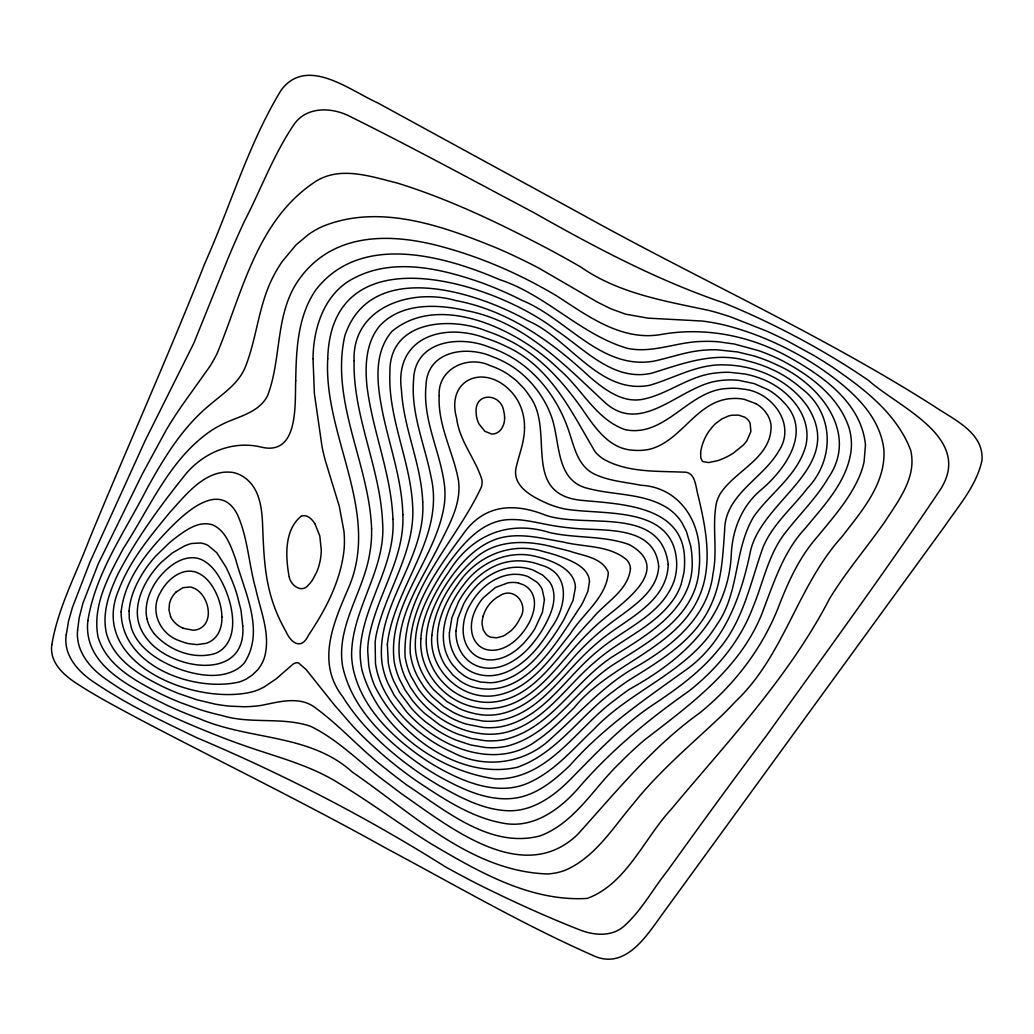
<?xml version="1.0" encoding="UTF-8"?>
<svg xmlns="http://www.w3.org/2000/svg" width="1034" height="1034" viewBox="0 0 1034 1034"><rect width="100%" height="100%" fill="white"/><g stroke="black" fill="none" stroke-linecap="round" stroke-linejoin="round"><path stroke-width="1.5" d="M700.625 453.28L700.845 457.959L702.021 460.608A4.679 4.33 5.7 0 0 703.327 461.72L708.729 462.573L717.467 460.699A62.945 59.3 4.8 0 0 723.309 458.501A69.614 65.711 4.9 0 0 733.235 453.215L743.226 445.137A39.163 36.668 3.3 0 0 746.871 440.704L750.891 431.579L750.128 423.255A13.403 12.486 1 0 0 747.737 419.584A13.726 12.783 1 0 0 744.674 417.167L738.612 415.138L732.124 415.203A24.196 22.477 1.6 0 0 728.388 416.043L721.693 419.041L715.864 423.358A44.953 41.528 1.3 0 0 712.529 426.706L708.872 431.372A56.547 52.088 0.7 0 0 701.996 445.951L701.621 447.321A41.774 38.568 1.9 0 0 700.613 453.28M483.085 616.122L482.115 621.486A27.22 23.756 21.9 0 0 482.09 624.239L483.317 630.003L486.07 634.281A10.689 9.306 22.7 0 0 487.712 635.677A10.379 9.022 22.7 0 0 491.008 637.293L496.798 637.784L502.304 636.362A27.75 24.247 23.3 0 0 505.148 635.005L510.925 630.83A48.171 42.226 24.4 0 0 519.843 618.591C529.55 604.812 514.208 585.683 499.357 596.036A32.325 28.267 21.5 0 0 496.94 597.445L496.178 597.962A42.601 37.185 20.9 0 0 483.201 616.148M176.013 592.055L182.928 587.7L190.049 587.015A13.972 11.542 36.5 0 1 194.095 588.204C200.893 591.345 205.288 598.195 207.252 605.226A33.993 27.918 36.6 0 1 208.209 610.642C208.958 617.414 206.49 625.143 200.105 628.426A19.543 16.079 36.1 0 1 193.28 630.249L183.173 628.297M301.127 516.302C284.143 529.925 285.5 556.809 289.081 576.39M301.463 516.16C307.111 514.014 312.022 519.184 314.75 523.553M504.644 739.556C550.967 728.44 574.116 681.742 612.128 656.965C647.555 634.721 694.706 608.483 692.134 560.04A99.432 89.299 17.1 0 0 690.634 545.745L686.382 531.347L681.833 522.532A48.042 43.402 13.3 0 0 666.788 507.578C643.161 493.128 614.519 495.325 588.54 488.578C554.625 481.068 560.699 440.885 551.096 415.616A97.067 88.834 31.7 0 0 543.328 399.382C534.203 384.183 521.317 371.064 505.639 362.637A92.246 84.542 31.6 0 0 492.391 356.652C466.618 345.266 426.913 350.513 425.969 385.876C422.531 421.084 441.208 453.086 444.71 487.428A94.831 83.832 35.6 0 1 444.4 503.765C436.697 559.459 386.406 604.153 394.329 662.523A89.402 76.93 22.9 0 0 399.486 679.196L405.069 689.936L411.984 699.85A106.166 91.69 22.3 0 0 424.767 713.499L439.708 724.912A93.771 80.704 22.5 0 0 457.959 734.192L471.116 738.392L484.571 740.628A67.391 57.555 22.3 0 0 504.644 739.556M518.422 583.034L523.669 584.908A17.953 15.807 21.9 0 1 529.822 589.742C538.003 599.733 534.048 614.183 528.219 624.342A84.594 74.228 26.1 0 1 524.096 630.766L521.239 634.398A74.797 65.594 25.5 0 1 517.646 638.249C509.439 646.405 497.328 652.829 485.566 649.326A16.647 14.45 22.8 0 1 481.249 647.297A16.906 14.683 22.8 0 1 478.781 645.462C470.108 637.526 469.914 624.135 473.818 613.782A64.134 55.888 20.2 0 1 477.553 605.834L478.807 603.753A69.252 60.334 19.9 0 1 483.356 597.691L495.454 587.493L508.069 582.84A25.85 22.709 21.9 0 1 518.422 582.969M755.957 403.661L744.183 399.305A41.567 38.633 1.7 0 0 732.098 398.529C696.231 400.326 681.923 441.531 649.016 449.389A51.571 48.74 13.4 0 1 633.739 450.255C608.419 449.273 594.175 426.279 581.289 407.719C561.837 380.473 538.507 354.662 507.927 339.863A154.544 139.978 31.2 0 0 486.407 330.97C449.842 316.223 388.797 320.437 389.896 372.602C387.996 418.111 410.252 460.208 412.618 505.251C415.784 552.078 385.372 591.151 376.13 635.38A126.523 108.79 21.8 0 0 375.148 642.049L375.471 663.401A98.088 84.181 23.3 0 0 381.275 684.133C391.459 707.695 410.175 726.682 431.294 740.796A131.757 113.895 22 0 0 451.936 752.08C484.39 769.542 525.337 763.751 551.587 738.03C578.523 714.158 602.395 686.33 633.92 668.119C670.303 647.568 708.019 617.983 713.033 573.405C717.829 549.933 711.767 525.763 716.549 502.408A44.242 40.106 2.7 0 1 720.543 493.283C735.962 469.953 771.739 457.842 771.08 425.698A29.559 27.517 0.6 0 0 767.512 414.892L765.186 411.519A32.868 30.593 0.9 0 0 755.957 403.674M154.48 634.049C169.046 650.36 193.513 660.002 214.994 653.54A34.652 28.487 35.4 0 0 222.659 648.951C233.736 638.883 233.942 622.235 231.267 608.561A99.354 80.781 37.5 0 0 230.013 603.042A104.512 84.853 37.6 0 0 225.567 589.768C220.488 578.032 213.728 565.611 201.785 559.756A21.042 17.5 37.2 0 0 195.478 557.895C183.406 556.447 172.329 563.737 164.148 571.892A100.776 83.405 33.7 0 0 159.249 577.399A94.779 78.429 34 0 0 156.535 581.018A97.261 80.484 33.9 0 0 152.812 587.053C147.616 596.605 144.566 607.889 146.931 618.72M314.969 523.928L319.79 535.896L321.277 550.049A74.965 63.772 37 0 1 320.798 556.796A73.207 62.299 37 0 1 320.113 561.023A77.615 65.995 37.1 0 1 316.637 572.28L312.371 580.203A40.223 34.316 35.3 0 1 308.481 584.908C301.346 594.02 290.296 584.662 289.236 576.83M170.597 616.445L168.969 609.97L169.46 603.675A34.006 28.047 35.6 0 1 176.038 592.081M183.199 628.207A20.176 16.596 36.1 0 1 170.468 616.471M154.454 634.062A35.66 29.236 36.1 0 1 146.944 618.72M371.607 528.671L371.607 534.888A145.251 123.718 38.6 0 1 369.771 553.164C363.826 591.668 335.843 626.113 342.642 666.387C352.348 710.526 388.267 742.8 424.108 767.267A259.353 230.026 19.2 0 0 440.497 777.245C463.969 790.054 490.568 802.668 518.008 797.653C538.649 793.53 555.258 779.455 570.044 765.302C604.295 726.346 647.4 697.743 689.032 667.641C725.312 640.02 741.094 596.023 750.089 553.009C760.326 499.706 846.691 467.988 807.593 406.646C789.11 379.982 756.591 365.39 724.627 364.912C697.821 363.697 674.375 378.173 649.455 385.346C599.281 394.704 569.359 338.493 528.103 320.863C477.566 292.234 371.284 257.414 344.852 335.675C330.066 401.58 369.177 463.478 371.607 528.671M422.725 502.085C426.073 559.678 374.954 605.446 382.037 663.182A95.283 81.828 23.2 0 0 387.582 682.518L394.019 695.029L406.685 711.935A127.195 110.043 22 0 0 422.479 726.954C453.202 752.468 500.96 766.685 536 741.171C550.166 731.762 562.082 719.535 574.18 707.708C612.619 659.782 689.226 646.418 704.4 580.72C710.875 551.988 704.529 522.571 697.847 494.511C695.481 486.019 695.43 471.246 683.022 472.137C656.176 470.987 627.392 472.667 603.3 458.993A37.314 34.949 15.1 0 1 595.132 451.768C571.608 412.308 550.683 366.411 506.027 346.364A133.308 121.249 31.3 0 0 485.734 338.157C443.948 322.272 394.019 337.045 401.502 390.555C403.635 428.619 421.277 463.943 422.725 502.085M242.757 625.841C246.932 682.44 171.192 670.006 147.474 639.413A41.45 33.928 36.1 0 1 139.267 624.756C134.446 610.112 139.254 594.24 146.686 581.366A130.956 108.544 32.7 0 1 152.463 572.577A135.583 112.396 32.5 0 1 161.394 562.237L172.174 553.048L184.375 546.03A53.212 44.307 36.2 0 1 191.807 543.47L200.493 542.992A19.62 16.389 37.6 0 1 208.364 545.642L216.765 552.738L225.645 566.554A154.854 124.494 38.4 0 1 229.561 574.762L232.198 581.018A179.309 143.17 38.7 0 1 236.838 594.007L240.987 610.228L242.757 625.841M544.44 599.578L542.423 612.322L535.043 628.375A115.821 101.72 27.7 0 1 530.093 635.69L524.742 642.14A91.961 80.665 26.1 0 1 520.787 646.134C510.563 655.957 495.467 663.208 481.237 658.399A22.128 19.168 22.9 0 1 473.598 654.121C459.057 641.856 461.41 619.482 470.237 604.554A87.308 75.973 19.3 0 1 476.596 595.106C487.35 581.289 505.393 571.207 523.243 575.15A28.487 25.087 21.8 0 1 528.245 576.713L536.956 582.194A23.058 20.331 21.7 0 1 542.165 589.302L544.44 599.578M575.421 587.454L573.03 600.483L564.15 619.133A306.103 267.871 38.6 0 1 552.595 637.383C538.572 656.939 521.071 677.658 496.139 682.181A45.703 39.538 23 0 1 490.297 682.75L480.448 682.052L470.845 679.235A36.953 31.886 22.9 0 1 463.891 675.525L458.321 671.169L452.517 664.707A48.016 41.567 22.6 0 1 447.386 655.983C439.204 637.564 444.504 616.329 453.913 599.436A141.451 122.542 17.2 0 1 463.852 584.559C480.215 561.811 509.943 548.951 537.46 556.874A82.513 72.031 21 0 1 545.836 559.278C558.683 563.685 574.982 571.918 575.421 587.454M589.509 581.522L587.842 591.448L583.098 601.995A179.179 159.417 30.2 0 1 580.875 605.95C556.202 642.463 524.962 701.517 471.943 686.809A42.368 36.539 22.9 0 1 460.246 681.057L452.944 675.06L445.641 666.064A55.203 47.771 22.5 0 1 439.877 653.966C433.931 635.509 439.579 615.592 448.472 599.074A163.152 141.063 16.3 0 1 457.778 584.339C475.911 556.24 511.352 541.144 543.845 551.704A137.729 118.522 20.5 0 1 558.425 555.93L563.672 557.843A103.684 90.139 20.3 0 1 568.648 559.898C577.851 563.931 588.966 570.238 589.509 581.522M221.935 617.117C222.077 625.053 219.906 633.609 213.767 639.025A28.978 23.847 35.7 0 1 205.96 643.394L196.848 644.634L188.511 643.626A44.449 36.668 36.3 0 1 179.994 640.925C159.947 634.514 149.051 610.848 160.606 592.211A67.753 55.991 34.7 0 1 167.521 582.375C173.725 575.679 182.617 570.07 192.091 571.311A19.439 16.105 36.8 0 1 197.339 572.707C207.265 576.998 213.547 586.692 217.541 596.347A64.845 53.031 37 0 1 221.651 612.399L221.935 617.117M392.933 519.327C395.66 566.244 362.107 605.2 360.142 651.2A107.575 92.207 23.6 0 0 362.068 670.446C378.599 728.789 437.046 770.899 495.674 778.925C548.421 779.636 576.701 727.678 614.933 699.979A321.677 255.644 6.8 0 1 629.525 689.213C682.789 659.718 728.75 618.552 731.335 553.448C732.628 528.852 742.322 505.07 761.825 489.198C785.982 468.428 812.297 431.088 783.746 402.355A64.418 59.817 2 0 0 768.43 389.896L754.225 383.614L738.935 380.383A74.189 68.735 2.8 0 0 715.58 381.3C678.446 388.008 640.692 436.568 603.753 401.386C563.336 363.865 523.385 321.328 466.412 310.639C437.602 303.996 400.908 302.329 379.284 326.382C365.984 342.874 364.899 365.441 366.928 385.669C372.305 430.842 391.291 473.598 392.933 519.327M449.441 632.498C448.213 650.257 459.406 668.727 476.79 673.897C503.455 682.091 528.154 661.295 542.63 640.873A203.517 178.895 32.5 0 0 551.044 628.245C566.348 607.746 572.112 573.146 540.291 564.861A55.099 48.378 21.3 0 0 533.479 562.716A55.526 48.74 21.3 0 0 524.173 561.1A53.936 47.37 21.3 0 0 510.641 561.384C492.843 563.801 477.462 575.137 466.773 589.16A122.503 106.295 18 0 0 458.566 601.749L451.897 617.75L449.441 632.498M121.133 611.792C121.159 666.116 193.849 692.496 239.242 682.001A58.343 48.055 34.7 0 0 246.519 678.899L252.464 674.931L257.453 670.032A55.112 45.38 34.6 0 0 264.329 657.87C271.089 634.669 260.555 611.172 255.682 588.656C248.742 564.228 247.914 538.042 237.471 514.673C217.993 476.299 177.964 519.456 160.955 537.796C141.916 558.476 124.248 583.086 121.133 611.792M455.955 631.024C455.529 642.45 460.065 654.341 469.229 661.463A27.349 23.653 22.9 0 0 477.63 666.142C499.952 674.052 522.054 657.857 534.824 640.731A151.403 133.076 29.5 0 0 542.268 630.003C549.7 617.104 557.921 601 551.885 585.968A24.855 21.96 21.2 0 0 549.17 581.341L542.643 575.033L532.73 569.915A39.499 34.755 21.5 0 0 527.418 568.39C505.342 563.272 482.904 575.835 470.276 593.542A104.615 90.902 18.7 0 0 463.542 604.192L457.894 618.306L455.955 631.024M295.698 380.758C294.858 405.005 298.761 456.718 260.529 446.947C231.073 440.07 200.712 453.823 182.915 477.656C158.9 507.733 136.139 539.257 118.264 573.405C109.294 592.211 101.397 613.511 106.748 634.527C114.645 660.338 139.564 675.176 162.403 686.46A212.965 180.743 38.6 0 0 179.451 693.827L197.067 699.811L214.865 704.064A159.197 133.464 36.9 0 0 230.388 706.183L244.076 706.739A131.745 109.888 35.9 0 0 250.861 706.493A144.618 120.875 36.4 0 0 261.369 705.382C279.671 701.763 300.687 695.339 316.792 708.859C341.491 727.161 361.822 750.658 386.328 769.244A581.754 546.443 -1.8 0 0 407.318 785.388C446.055 810.837 490.491 848.966 540.187 835.86C575.408 822.56 594.175 787.081 620.439 762.407A458.54 347.838 4 0 1 644.596 739.879C692.017 703.288 744.39 665.573 764.669 606.351C775.099 578.885 784.716 550.178 805.266 528.309C824.331 505.057 847.273 481.495 851.15 450.281A69.459 63.992 -2.3 0 0 848.914 427.378C838.225 395.983 809.557 374.98 781.277 360.168A182.398 166.345 8.1 0 0 758.439 350.591L734.463 344.051L718.242 341.776A123.253 114.167 5.4 0 0 701.905 341.453C676.818 341.827 652.415 353.757 627.211 348.29C580.307 334.447 546.198 294.755 499.474 279.581C443.289 255.398 360.31 232.56 315.874 289.83C297.585 316.288 296.28 349.66 295.698 380.758M327.739 358.785C323.319 436.4 381.43 511.972 348.393 588.243C333.349 623.153 315.887 662.471 342.978 697.071C361.344 726.527 387.388 750.348 415.5 770.369A323.668 291.084 17 0 0 440.251 786.241C460.569 797.576 482.193 809.144 505.872 810.63C530.339 812.414 551.846 797.718 568.467 781.29C596.036 753.528 622.662 724.356 655.776 702.965C678.278 687.894 700.457 671.648 717.699 650.515C743.485 621.421 750.335 582.452 763.131 547.064C772.734 524.109 792.419 507.849 807.257 488.475C835.058 459.51 834.554 412.721 800.885 387.944A118.173 108.984 4.6 0 0 774.505 370.56L768.055 367.652A125.476 115.537 5.2 0 0 747.582 360.931C715.024 351.133 682.815 363.541 652.002 373.119C613.808 382.063 584.843 349.337 556.059 330.117C494.834 282.424 331.1 230.75 327.739 358.785M420.799 638.831L420.722 644.428A70.894 61.239 22.5 0 0 422.467 657.068A72.406 62.557 22.5 0 0 431.437 677.322C439.54 689.484 451.302 699.307 465.054 704.413A59.61 51.325 22.8 0 0 477.424 707.747A58.563 50.42 22.8 0 0 490.064 708.665C534.242 706.403 557.985 663.053 586.213 635.109A302.962 248.806 6.2 0 1 595.571 626.009C615.424 606.893 676.843 571.492 629.473 544.698C603.985 535.353 576.054 538.546 549.791 532.6C508.043 519.482 471.065 535.457 448.588 572.125A268.388 229.302 11.9 0 0 439.243 586.549C429.911 602.563 422.014 620.09 420.799 638.831M865.484 444.956L864.075 461.784A91.638 84.504 -1.5 0 1 860.21 474.503C850.62 498.013 833.404 517.142 817.558 536.581C799.941 556.331 788.813 580.501 779.3 604.916C763.053 647.439 734.799 684.547 699.514 713.098C652.26 746.91 615.993 792.122 577.373 834.722C522.674 886.72 449.596 827.006 402.381 794.358A1193.921 1047.894 -43.5 0 1 387.453 783.087C361.577 764.488 339.423 740.215 310.471 726.269C281.946 716.575 250.745 724.42 221.832 715.489A242.266 206.865 38.8 0 1 198.347 709.066L181.079 702.823A281.002 242.085 40.1 0 1 158.577 692.832C134.123 680.204 106.295 665.03 98.01 636.866C92 605.097 109.152 575.059 123.589 548.033C150.344 506.957 170.39 457.39 212.771 429.601A140.753 121.03 35.3 0 1 219.208 425.93C235.623 416.637 257.88 414.22 267.47 395.944C282.269 357.661 274.346 311.725 300.519 277.448A111.737 102.444 43.4 0 1 316.843 260.322C352.142 231.642 401.282 235.558 442.5 246.855C482.723 257.776 521.239 274.721 556.99 296.086C588.281 316.339 622.067 341.608 661.734 334.383C704.012 326.977 747.672 335.262 785.439 355.218C820.492 374.424 861.193 401.554 865.484 444.956M313.031 358.643L314.388 393.605L322.091 447.063A252.839 236.657 23.1 0 0 325.516 461.242L339.307 506.35L343.934 531.088A118.988 101.035 38.2 0 1 344.089 549.416C340.858 580.694 325.813 609.388 308.533 635.16C301.269 650.722 290.748 642.734 285.849 631.257A140.107 121.909 28.9 0 1 283.859 627.703L282.605 625.363A167.624 146.854 28 0 1 276.892 613.188L275.884 610.719A158.099 138.207 28.3 0 1 271.942 599.552C264.239 575.111 263.567 549.312 262.558 523.915C261.835 507.591 259.495 488.966 245.575 478.277A27.659 23.627 39.4 0 0 233.27 472.525C206.205 468.35 186.417 494.252 170.183 511.985C150.512 535.909 130.051 560.221 118.897 589.522C86.882 663.75 197.08 707.036 254.015 691.371A79.876 66.021 34.8 0 0 264.006 687.08L276.104 678.911L293.165 664.022L295.827 662.755L298.438 662.859L306.103 669.554L334.305 704.865L352.723 726.01A336.27 302.859 17.1 0 0 368.892 742.257L380.887 753.101A421.924 387.052 12 0 0 399.848 768.663L403.751 771.661A388.642 353.899 14 0 0 416.508 780.929C443.56 798.894 471.788 817.972 504.437 823.426C533.169 828.324 558.916 809.984 577.14 789.64C609.543 751.576 648.047 719.793 688.825 691.151C716.691 669.269 740.111 641.028 752.791 607.669A394.368 353.24 35.1 0 0 759.176 590.569C766.207 570.083 772.308 548.576 786.292 531.515C800.277 513.523 816.899 497.483 828.415 477.656C859.435 432.651 818.863 383.304 777.297 365.08A149.31 136.979 6.4 0 0 753.915 355.942L737.526 351.935L716.846 349.776A111.336 103.154 4.6 0 0 704.438 350.164C687.067 351.314 670.691 357.609 653.785 361.163C601.168 370.198 566.761 318.524 522.312 300.493A323.603 282.437 30.1 0 0 481.275 282.631C441.247 268.633 393.851 257.272 354.042 278.133C324.469 293.061 313.341 327.545 313.031 358.643M431.863 635.367C428.425 669.657 461.759 701.285 495.893 695.455C529.692 689.743 550.256 658.994 570.122 634.062C582.659 613.86 606.519 597.51 608.341 572.552C602.447 557.468 583.279 555.93 569.876 551.212A381.908 306.452 19.7 0 0 555.581 547.645C528.477 540.058 496.23 538.675 474.192 559.161C452.272 578.743 434.978 605.678 431.863 635.367M77.589 630.197C75.495 650.761 89.829 668.093 105.791 679.092C141.865 704.658 182.966 722.133 223.951 738.186A1018.503 917.882 87.1 0 0 246.906 746.522C277.978 757.302 310.446 765.431 338.583 783.1C370.03 802.035 399.434 824.124 430.609 843.498C477.941 871.481 530.403 901.932 587.222 898.404C626.126 884.341 644.208 838.406 670.988 809.519C727.419 741.843 788.774 677.348 829.707 598.44C846.058 571.699 866.557 547.852 884.509 522.222C898.223 500.947 917.339 476.945 910.579 449.958C896.607 413.639 864.153 388.836 833.029 367.522A410.627 355.399 16.2 0 0 813.603 355.334L787.339 340.936A420.605 362.999 16.4 0 0 766.556 331.061L730.844 316.973A283.691 254.416 13.5 0 0 709.686 310.614C665.327 301.049 619.211 293.759 581.056 267.186A807.942 622.882 28.5 0 0 548.77 249.194C499.823 223.473 449.712 199.252 396.772 182.902C371.18 176.633 341.039 165.944 316.378 181.002C256.665 219.505 242.486 292.532 217.024 353.654A188.356 157.427 53.7 0 1 209.269 367.251L182.669 404.54A606.376 514.35 11.6 0 0 166.487 429.537L142.136 474.386L98.23 563.892L82.978 603.042L79.166 617.918L77.589 630.197M439.204 395.686C437.615 425.284 453.189 451.755 458.424 480.164C461.733 503.287 449.402 524.432 439.489 544.349C422.092 579.854 395.712 615.424 399.344 656.9A86.3 74.319 22.8 0 0 405.199 677.516L410.395 687.403L416.805 696.567A97.791 84.426 22.3 0 0 428.619 709.182C443.844 722.96 463.426 732.085 483.925 733.972A66.577 56.973 22.5 0 0 502.472 733.132C542.734 724.86 565.184 687.003 594.692 662.174A225.541 186.301 8.6 0 1 601.904 656.163C626.358 636.698 657.456 624.226 675.008 597.148A74.241 66.628 15.7 0 0 681.057 584.559L683.823 573.275A82.474 74.047 16.3 0 0 684.573 561.643C685.529 505.561 622.197 504.178 581.121 500.314C520.671 493.877 555.155 430.674 529.938 396.591A73.104 67.197 31.8 0 0 523.708 388.138L516.315 380.564L508.469 374.541A71.643 65.879 31.6 0 0 490.323 365.7C467.872 354.662 437.434 368.802 439.204 395.686M504.605 417.581C504.863 424.263 501.425 432.238 494.355 433.828A10.082 9.332 30.3 0 1 491.525 433.983L484.907 431.307L479.013 424.018A27.155 25.23 30 0 1 476.532 416.521A28.319 26.315 29.9 0 1 476.17 412.824C474.102 391.602 501.555 392.687 503.855 411.829A27.491 25.398 32.1 0 1 504.605 417.581M630.481 568.429C628.31 590.97 604.683 602.796 591.836 619.133A445.628 355.58 2.9 0 0 581.884 629.952C555.814 658.387 531.747 701.155 488.423 702.37A55.06 47.448 22.9 0 1 470.043 699.591C452.31 694.202 437.718 680.282 430.596 663.285A66.266 57.284 22.5 0 1 426.331 645.5C425.142 626.669 432.277 608.47 441.324 592.301A222.064 190.825 13.8 0 1 450.604 577.735C463.167 560.234 479.324 543.419 500.805 537.77C521.485 532.652 542.514 538.546 562.961 541.971C584.223 547.374 609.465 544.944 626.914 560.04A16.169 14.489 15.3 0 1 630.481 568.429M129.108 611.055L129.302 618.694L131.473 628.336A45.341 37.056 36.2 0 0 137.173 639.632C145.704 652.053 158.939 660.325 172.51 666.323A107.019 88.976 36.9 0 0 184.013 670.639C201.216 675.913 221.573 678.743 237.678 668.778A45.289 37.25 34.8 0 0 244.386 662.846C265.35 630.675 244.218 591.668 235.506 558.722C230.75 546.081 226.007 530.933 212.733 524.91C198.45 520.244 185.164 530.662 174.358 538.727A242.046 200.389 28.1 0 0 169.201 542.979L155.578 556.24A179.438 149.012 30.9 0 0 142.666 573.34C135.648 584.779 130 597.51 129.108 611.055M354.093 360.633C352.749 416.159 380.266 467.497 382.593 522.674C386.225 569.928 351.263 609.259 351.612 655.814A101.759 87.063 24.3 0 0 353.499 670.329C362.869 709.983 394.781 739.517 427.572 761.218A211.13 185.293 20.5 0 0 444.723 771.157C469.63 784.237 499.887 794.965 527.418 783.358C554.25 771.868 573.172 748.694 593.994 729.177C631.076 689.82 687.455 672.333 716.601 625.066C739.84 592.753 733.662 549.7 753.838 516.47C770.834 492.546 798.158 474.955 805.925 445.215C812.634 414.479 786.512 387.388 759.266 377.953A89.648 82.94 3.4 0 0 744.764 373.972L729.823 372.318A83.327 77.214 3.1 0 0 714.959 373.106C689.083 375.833 668.429 393.902 643.355 399.176C622.533 403.531 604.489 389.456 589.626 376.867C551.729 341.543 507.914 310.226 455.878 300.597C412.088 287.736 352.077 306.723 354.093 360.633M387.349 644.363L388.293 662.884A92.414 79.437 23 0 0 393.631 680.863L399.615 692.483L411.364 708.251A115.834 100.104 22.2 0 0 426.034 722.249L436.943 730.146A104.137 89.7 22.4 0 0 456.537 740.279L470.754 744.971L485.269 747.479A67.753 57.736 22.2 0 0 506.918 746.173C551.833 734.605 575.188 689.962 612.012 665.495C648.034 642.088 695.856 617.88 699.087 569.178A120.939 108.648 18.2 0 0 699.385 552.402C699.294 518.254 677.05 487.001 640.977 485.282C625.105 482.012 608.367 481.03 593.632 473.714C577.528 465.429 574.051 446.223 568.687 430.622C557.972 398.723 536.142 369.642 505.859 354.132A112.9 103.09 31.5 0 0 488.94 346.985C459.729 335.132 414.285 340.432 413.561 380.473C410.834 413.703 424.819 444.891 431.036 476.907C445.227 537.861 393.76 586.834 387.349 644.363M51.855 644.505C49.05 663.04 64.974 676.236 79.023 684.999C97.803 697.123 117.643 707.489 137.302 718.1C220.152 761.696 304.397 802.668 386.186 848.307C454.34 884.626 521.343 923.801 592.017 955.028C623.592 970.745 644.841 938.575 660.519 916.667L944.675 526.267C958.802 505.548 976.523 485.631 981.951 460.518C984.226 432.419 953.245 419.365 933.754 406.013C821.177 334.396 699.32 279.684 582.918 214.982L377.63 102.857C349.492 90.242 306.736 55.694 281.08 90.242C248.263 144.204 230.556 205.934 204.797 263.411C168.283 356.135 127.311 447.024 89.402 539.192C76.245 573.922 58.085 607.578 51.855 644.505M668.222 564.499C666.969 603.442 625.027 619.211 599.268 641.235A227.028 188.498 8.4 0 0 588.204 651.071C560.635 676.533 538.236 714.158 498.323 720.659A63.591 54.595 22.7 0 1 482.762 721.047L467.239 718.01A70.622 60.76 22.8 0 1 452.517 711.948L443.896 706.623L432.755 697.187A83.302 71.915 22.5 0 1 423.488 686.227L418.512 678.291A79.308 68.412 22.6 0 1 410.201 652.544C408.585 608.173 436.749 569.876 461.978 535.754C482.813 504.592 512.812 502.149 545.5 515.165C585.593 529.033 661.127 504.553 668.222 564.499M402.846 514.673C404.85 559.859 375.252 597.264 368.453 640.589A115.33 99.031 22.8 0 0 367.716 651.045L368.724 665.146A100.66 86.313 23.6 0 0 374.476 685.413C399.008 735.769 459.51 780.153 517.401 767.267C557.21 753.166 580.513 715.101 613.666 691.126A294.651 236.321 7.3 0 1 628.672 680.385C660.455 660.532 695.792 639.943 711.431 603.985C721.874 580.927 722.856 555.336 724.627 530.507C724.808 494.33 763.247 478.703 779.067 450.514C796.49 423.979 771.597 391.64 743.407 389.133A59.455 55.164 2.3 0 0 727.122 388.513C688.541 390.102 665.689 437.679 625.389 429.73C595.907 419.636 581.703 388.345 558.864 369.19C520.076 330.97 440.303 290.981 391.77 331.539C372.085 354.895 377.591 387.944 383.265 415.5C390.387 448.433 401.993 480.707 402.846 514.673M658.671 566.399C657.87 588.773 637.409 603.326 621.072 615.501C602.951 628.233 586.213 642.902 571.686 659.653C547.193 688.217 514.803 724.136 472.809 713.15A64.832 55.797 22.8 0 1 459.174 708.561L447.037 701.659L433.931 690.014A76.736 66.254 22.5 0 1 426.137 679.829A75.469 65.142 22.5 0 1 415.435 649.029C413.871 622.52 426.667 597.898 440.122 575.938A350.965 296.176 8.6 0 1 450.268 561.01C463.762 543.057 480.383 523.488 503.894 520.05C519.456 518.008 534.824 522.364 550.01 525.091A219.027 211.259 27.1 0 0 570.018 527.909C600.909 531.812 654.638 523.398 658.671 566.399M524.509 427.404C524.69 441.272 519.236 454.133 516.134 467.407C511.778 486.949 533.505 497.406 548.175 503.881A89.803 83.974 20.8 0 0 564.37 508.909C604.14 515.733 674.401 504.592 676.688 563.039A68.929 61.872 15.9 0 1 674.078 581.121C661.501 615.398 624.252 628.426 598.376 650.554C566.18 676.158 543.677 718.591 500.378 726.85A65.323 55.991 22.6 0 1 483.33 727.471L466.308 724.123A77.279 66.473 22.7 0 1 450.191 717.402L440.781 711.56L428.593 701.181A90.165 77.834 22.4 0 1 418.473 689.135L410.821 675.835A82.823 71.372 22.7 0 1 405.108 656.926C401.761 591.086 455.955 542.747 481.547 486.562A20.719 18.767 29.6 0 0 481.947 479.841C475.42 458.644 459.393 440.988 456.627 418.24C445.887 379.724 483.072 363.852 509.258 389.676A45.78 42.278 31.8 0 1 515.992 397.78C521.782 406.504 524.613 416.961 524.509 427.404M66.241 634.708C63.009 655.763 79.049 672.695 95.425 683.177C127.285 704.619 162.157 721.125 196.718 737.669C283.07 774.22 365.597 816.55 445.008 866.582A1233.756 1093.882 -46.8 0 0 478.432 884.445C511.74 900.976 545.603 916.499 580.229 930.057C594.279 935.524 611.766 936.856 623.877 926.296C641.455 910.644 652.712 889.318 667.266 871.067C700.031 825.429 733.093 779.998 766.866 735.084C825.106 653.772 884.406 572.965 940.113 489.948C974.08 437.705 898.262 407.28 868.819 380.615A602.822 495.803 19.5 0 0 831.685 356.795A653.462 530.003 20.2 0 0 798.739 338.157L785.362 331.164A682.918 549.287 20.5 0 0 764.889 321.07A664.345 537.176 20.3 0 0 743.937 311.441A584.817 483.809 19.7 0 0 723.554 302.807C656.771 280.098 594.576 247.023 533.376 212.371C472.745 180.317 412.476 147.474 351.069 116.971C332.56 106.993 306.038 105.727 293.346 125.45C273.312 155.307 260.878 189.558 244.36 221.379A1328.819 1036.559 -12.9 0 0 227.751 259.107L193.823 343.185L145.303 440.303L90.061 561.824L72.432 607.41L68.58 621.007L66.241 634.708M87.838 620.801C82.953 666.245 132.3 687.778 165.944 704.749A400.817 354.507 44 0 0 182.695 712.155A377.19 331.966 42.9 0 0 199.652 718.772C249.556 740.331 309.954 733.61 352.31 772.075C412.308 813.189 471.026 871.52 547.736 873.963A59.054 48.249 18.4 0 0 565.352 870.201C595.351 857.096 612.891 827.769 633.377 803.702C659.614 770.679 692.16 743.692 722.598 714.765A481.947 434.81 39.7 0 0 735.536 701.491C784.418 655.259 797.498 585.477 842.271 536.388C861.568 511.184 885.802 483.822 883.915 449.971C879.973 414.35 850.349 389.288 822.857 369.926A290.838 259.25 12.7 0 0 802.94 357.299C778.292 343.133 751.834 331.849 724.201 324.999A177.434 163.113 8.9 0 0 702.164 321.044L647.866 318.136L625.596 314.155L610.926 308.83L597.2 302.006L538.972 268.168A519.417 432.768 29.2 0 0 498.117 248.612C443.935 226.381 380.228 202.961 322.556 226.433A103.659 94.87 46.6 0 0 308.584 234.395L296.125 244.825L282.45 261.201A152.463 140.262 42.1 0 0 274.139 274.915C258.487 303.686 257.233 337.317 245.2 367.341C238.169 384.286 222.09 394.187 208.816 405.729C181.919 428.102 163.605 458.501 146.931 488.772C125.114 531.489 95.593 572.5 87.838 620.801"/></g></svg>
